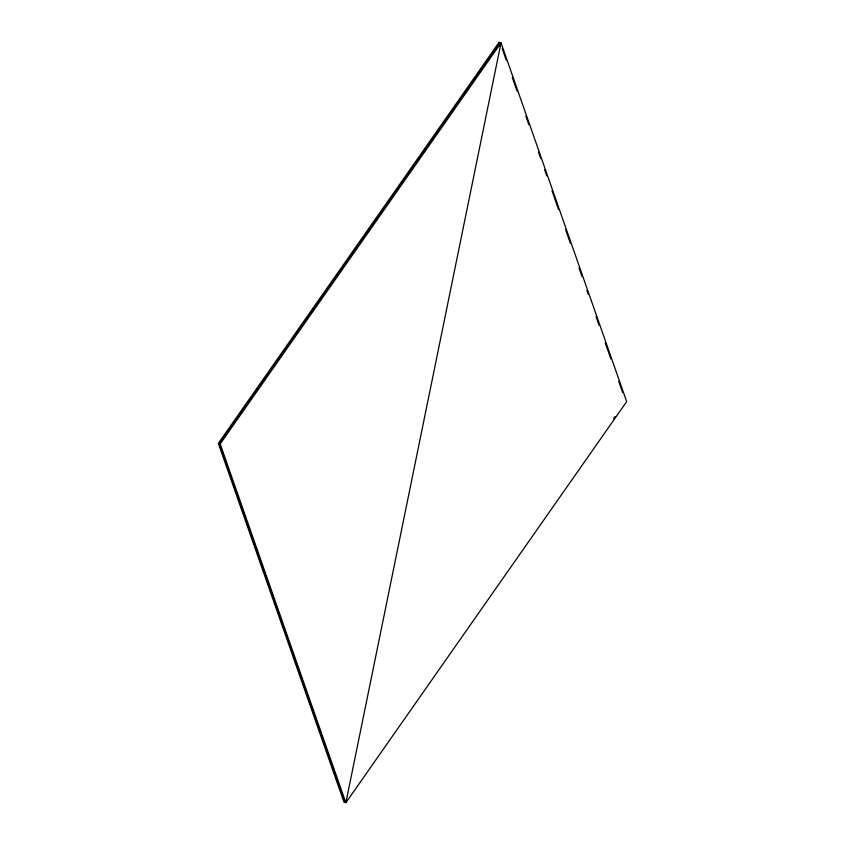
<?xml version="1.0" encoding="UTF-8"?>
<svg xmlns="http://www.w3.org/2000/svg" width="845" height="845" viewBox="0 0 845 845"><rect width="100%" height="100%" fill="white"/><g stroke="black" fill="none" stroke-linecap="round" stroke-linejoin="round"><path stroke-width="1.27" d="M498.36 46.126L499.152 42.25L500.018 44.743M499.289 46.422L500.082 42.546L219.267 443.646L344.918 802.454L346.439 800.299M345.848 802.75L501.011 42.831L626.663 401.639L345.848 802.75L220.196 443.942L501.011 42.831M499.152 42.25L218.337 443.361L343.989 802.169M613.618 418.655L615.139 416.49M502.257 48.767L506.187 59.984M512.292 77.423L517.098 91.133M525.822 116.05L528.875 124.764M538.476 152.174L540.652 158.406M544.581 169.623L546.757 175.844M551.996 190.801L558.545 209.486M565.527 229.417L570.322 243.128M579.047 268.045L582.099 276.769M586.905 290.469L588.204 294.208M596.063 316.632L599.116 325.357M605.221 342.795L610.893 358.988M618.751 381.422L622.68 392.629"/></g></svg>
